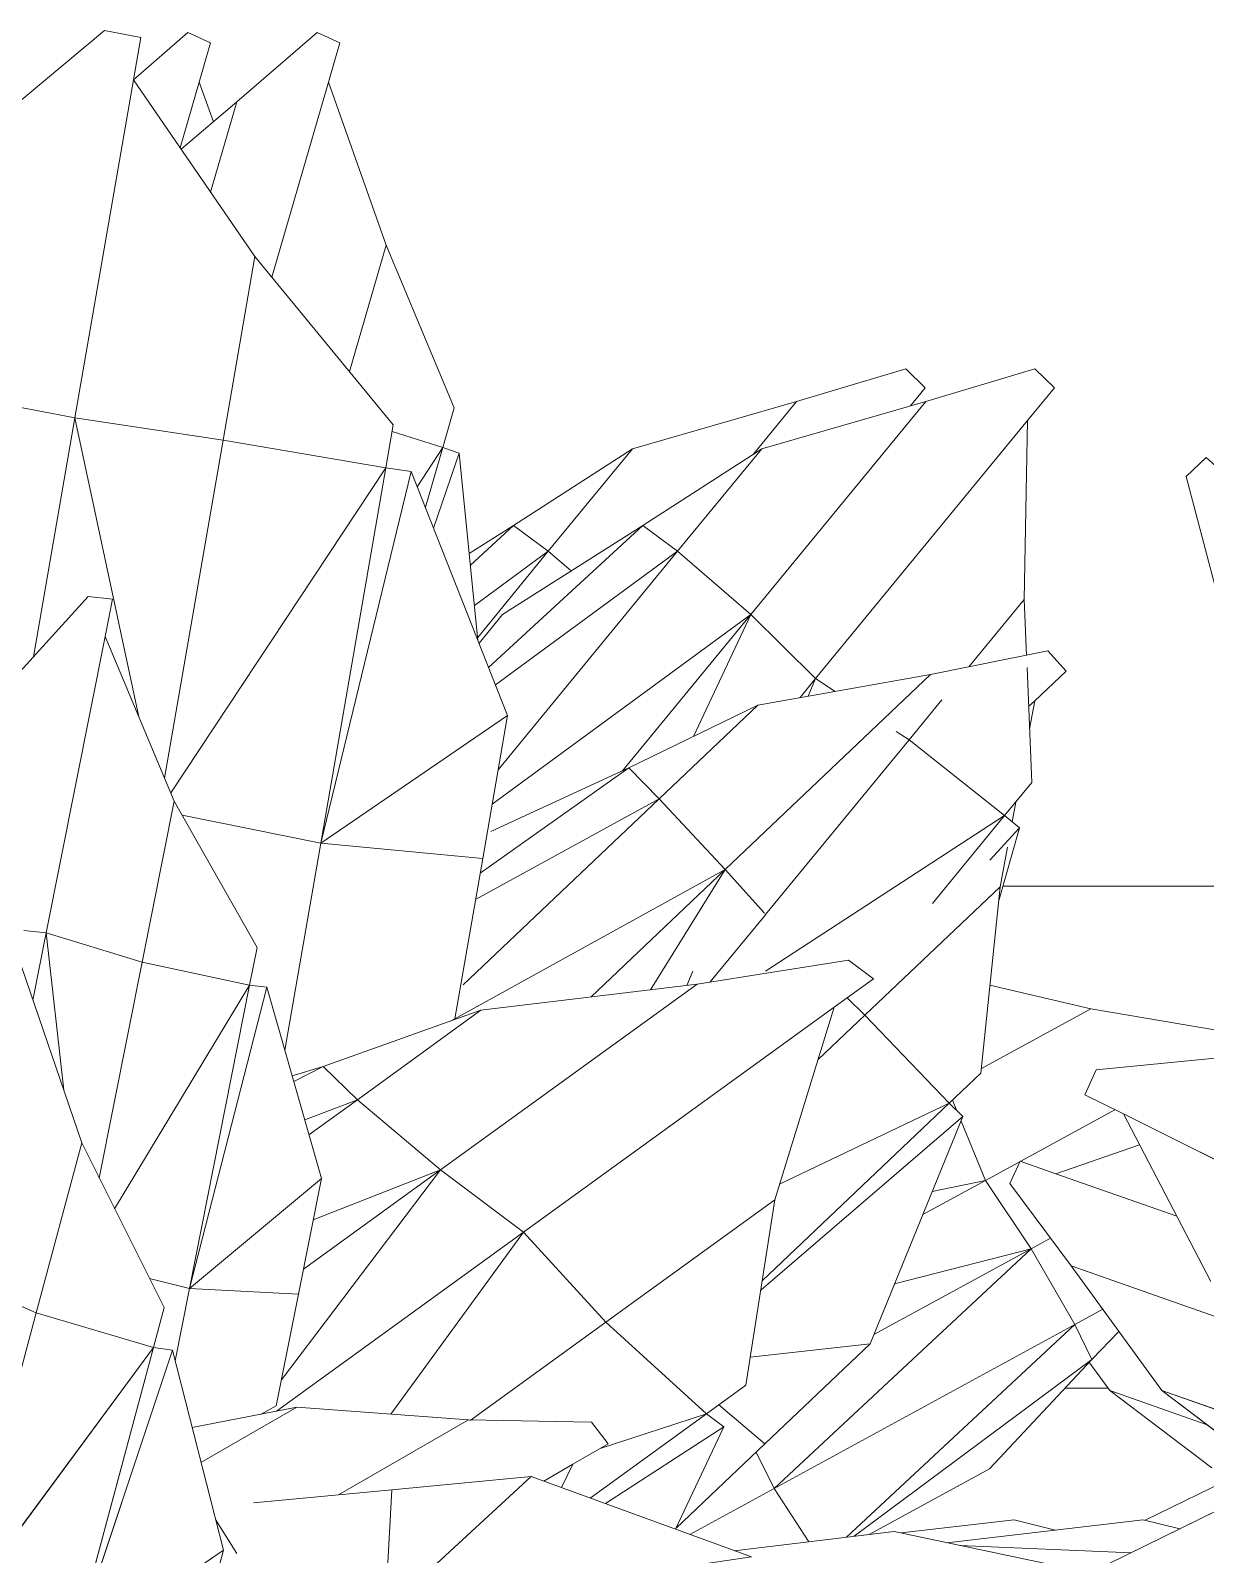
# Model space of a CAD drawing. Header units: inches. Extents: x 1 to 4284, y -575 to 745.
# Drawn here: x 1653.32 to 1661.99, y 185.24 to 196.48 of the extents above; entities that cross this region are included whole.
import ezdxf

# ---------------------------------------------------------------- set-up
doc = ezdxf.new("R2010")
doc.units = ezdxf.units.IN
doc.header["$MEASUREMENT"] = 0
doc.layers.add('Plant-hosta', color=7, linetype='Continuous', lineweight=9)
doc.layers.add('Q-CASE', color=31, linetype='Continuous', lineweight=9)

# ---------------------------------------------------------------- blocks, each defined once
blk = doc.blocks.new('BENCH _ PLANTER - BENCH _ PLANTER-2440482-New Construction - Tel_Data_Elec Plan')
at = {"layer": 'Q-CASE', "lineweight": 13}
blk.add_line((-509.732, 186.472), (-509.415, 186.472), dxfattribs=at)
blk = doc.blocks.new('Untitled_dwg-V23-New Construction - Tel_Data_Elec Plan')
at = {"layer": 'Plant-hosta'}
for p, q in [((9.946, -2.715), (10.78, -2.811)), ((10.78, -2.811), (9.946, -2.715)), ((11.085, -2.736), (10.78, -2.811)), ((11.085, -2.736), (10.78, -2.811)), ((6.823, -9.319), (7.344, -9.954)), ((7.344, -9.954), (6.823, -9.319)), ((6.8, -9.555), (7.344, -9.954)), ((7.344, -9.954), (6.8, -9.555)), ((6.77, -9.852), (7.088, -10.144)), ((7.512, -9.809), (7.344, -9.954)), ((7.512, -9.809), (7.344, -9.954)), ((7.088, -10.144), (6.761, -9.937)), ((6.761, -9.937), (7.088, -10.144)), ((7.344, -9.954), (7.088, -10.144)), ((7.088, -10.144), (7.344, -9.954)), ((7.966, -10.711), (7.344, -9.954)), ((7.966, -10.711), (7.088, -10.144)), ((9.176, -11.06), (8.856, -10.669)), ((9.176, -11.06), (7.966, -10.711)), ((9.176, -11.06), (7.966, -10.711)), ((9.176, -11.06), (9.981, -11.3)), ((10.016, -11.027), (10.124, -11.159)), ((9.981, -11.3), (10.124, -11.159)), ((4.628, -12.93), (4.769, -13.415)), ((4.769, -13.415), (4.873, -13.121)), ((4.873, -13.121), (4.769, -13.415)), ((4.284, -13.432), (4.685, -13.779)), ((4.769, -13.415), (4.853, -13.704)), ((4.685, -13.779), (4.853, -13.704))]:
    blk.add_line(p, q, dxfattribs=at)
at = {"layer": 'Plant-hosta', "flags": 128}
for points in [[(7.344, -9.954), (7.966, -10.711), (7.088, -10.144), (6.77, -9.852)], [(8.856, -10.669), (9.176, -11.06), (9.981, -11.3), (10.124, -11.159), (10.016, -11.027)], [(4.284, -13.432), (4.685, -13.779), (4.853, -13.704), (4.769, -13.415), (4.628, -12.93)]]:
    blk.add_lwpolyline(points, dxfattribs=at)
blk = doc.blocks.new('Untitled_dwg-V26-New Construction - Tel_Data_Elec Plan')
at = {"layer": 'Plant-hosta'}
for p, q in [((-9.986, -3.208), (-10.8, -2.808)), ((-9.986, -3.208), (-10.8, -2.808)), ((-10.309, -3.195), (-11.061, -3.765)), ((-10.344, -3.513), (-11.061, -3.765)), ((-11.215, -3.977), (-11.061, -3.765)), ((-11.215, -3.977), (-11.061, -3.765)), ((-10.285, -9.695), (-10.497, -10.507)), ((-10.351, -10.646), (-10.497, -10.507))]:
    blk.add_line(p, q, dxfattribs=at)
at = {"layer": 'Plant-hosta', "flags": 128}
for points in [[(-10.344, -3.513), (-11.061, -3.765), (-10.309, -3.195)], [(-9.792, -9.26), (-10.285, -9.695), (-10.497, -10.507), (-10.351, -10.646), (-10.118, -10.44)]]:
    blk.add_lwpolyline(points, dxfattribs=at)
blk = doc.blocks.new('Untitled_dwg-V27-New Construction - Tel_Data_Elec Plan')
at = {"layer": 'Plant-hosta'}
for p, q in [((-9.986, -3.208), (-11.454, -2.487)), ((-10.309, -3.195), (-11.061, -3.765)), ((-10.239, -3.476), (-11.061, -3.765)), ((-11.73, -4.684), (-11.061, -3.765)), ((-11.73, -4.684), (-11.061, -3.765)), ((-11.73, -4.684), (-10.577, -4.278)), ((-10.577, -4.278), (-11.73, -4.684)), ((-11.345, -5.805), (-10.699, -4.569)), ((-10.699, -4.569), (-11.345, -5.805)), ((-11.73, -4.684), (-12.183, -5.292)), ((-9.081, -4.677), (-11.345, -5.805)), ((-10.951, -5.05), (-11.843, -5.364)), ((-12.107, -5.457), (-12.183, -5.292)), ((-12.107, -5.457), (-11.843, -5.364)), ((-11.843, -5.364), (-11.225, -5.576)), ((-11.225, -5.576), (-11.843, -5.364)), ((-11.345, -5.805), (-11.63, -5.947)), ((-11.545, -6.129), (-11.63, -5.947)), ((-11.545, -6.129), (-10.668, -6.216))]:
    blk.add_line(p, q, dxfattribs=at)
at = {"layer": 'Plant-hosta', "flags": 128}
for points in [[(-9.986, -3.208), (-11.454, -2.487), (-9.494, -2.479)], [(-10.239, -3.476), (-11.061, -3.765), (-10.309, -3.195)], [(-11.73, -4.684), (-12.183, -5.292), (-12.107, -5.457), (-11.843, -5.364), (-10.951, -5.05)], [(-8.798, -5.284), (-10.668, -6.216), (-11.545, -6.129), (-11.63, -5.947), (-11.345, -5.805), (-9.081, -4.677)]]:
    blk.add_lwpolyline(points, dxfattribs=at)
blk = doc.blocks.new('Untitled_dwg-V29-New Construction - Tel_Data_Elec Plan')
at = {"layer": 'Plant-hosta'}
for p, q in [((3.764, -1.727), (3.994, -2.588)), ((2.871, -1.818), (3.478, -4.083)), ((2.871, -1.818), (3.994, -2.588)), ((2.871, -1.818), (3.618, -4.062)), ((2.015, -2.102), (3.478, -4.083)), ((2.015, -2.102), (2.614, -4.337)), ((5.188, -2.139), (5.236, -3.034)), ((5.188, -2.139), (6.264, -3.132)), ((4.094, -2.563), (3.936, -2.815)), ((4.094, -2.563), (3.936, -2.815)), ((6.264, -3.132), (7.889, -2.538)), ((7.762, -2.584), (8.942, -2.725)), ((8.942, -2.725), (7.762, -2.584)), ((10.083, -2.484), (8.942, -2.725)), ((10.083, -2.484), (8.942, -2.725)), ((9.427, -2.623), (10.693, -2.569)), ((9.427, -2.623), (10.693, -2.569)), ((3.994, -2.588), (3.618, -4.062)), ((8.056, -3.043), (8.314, -2.65)), ((8.59, -2.683), (10.276, -4.253)), ((10.276, -4.253), (8.59, -2.683)), ((8.646, -2.69), (10.401, -3.993)), ((9.33, -2.643), (10.78, -2.811)), ((10.78, -2.811), (9.33, -2.643)), ((7.329, -2.742), (7.686, -3.497)), ((7.333, -2.75), (7.987, -3.371)), ((7.434, -2.704), (8.056, -3.043)), ((8.056, -3.043), (7.434, -2.704)), ((8.758, -2.703), (9.645, -3.187)), ((8.758, -2.703), (9.645, -3.187)), ((11.05, -2.745), (10.78, -2.811)), ((11.05, -2.745), (10.78, -2.811)), ((4.217, -2.937), (5.236, -3.034)), ((4.217, -2.937), (5.236, -3.034)), ((5.802, -3.55), (4.844, -2.996)), ((5.236, -3.034), (6.264, -3.132)), ((6.264, -3.132), (5.236, -3.034)), ((6.699, -2.972), (7.557, -3.593)), ((6.699, -2.972), (7.557, -3.593)), ((6.812, -2.931), (7.686, -3.497)), ((6.358, -3.097), (6.572, -3.221)), ((6.572, -3.221), (6.488, -3.05)), ((6.488, -3.05), (6.572, -3.221)), ((7.924, -3.311), (8.056, -3.043)), ((7.924, -3.311), (8.056, -3.043)), ((9.953, -4.811), (8.056, -3.043)), ((8.056, -3.043), (10.276, -4.253)), ((8.056, -3.043), (9.953, -4.811)), ((4.537, -3.643), (3.829, -3.235)), ((6.572, -3.221), (6.833, -3.371)), ((10.401, -3.993), (9.645, -3.187)), ((9.645, -3.187), (10.401, -3.993)), ((6.71, -3.532), (6.833, -3.371)), ((6.773, -3.337), (7.557, -3.593)), ((7.557, -3.593), (6.773, -3.337)), ((7.649, -3.66), (7.987, -3.371)), ((7.987, -3.371), (8.765, -4.109)), ((4.537, -3.643), (3.763, -3.493)), ((4.273, -3.592), (4.384, -3.652)), ((5.802, -3.55), (4.537, -3.643)), ((5.802, -3.55), (4.537, -3.643)), ((5.229, -3.592), (6.207, -4.932)), ((6.207, -4.932), (5.229, -3.592)), ((5.802, -3.55), (6.71, -3.532)), ((5.814, -3.545), (6.816, -4.27)), ((5.814, -3.545), (6.816, -4.27)), ((7.557, -3.593), (6.816, -4.27)), ((7.557, -3.593), (7.686, -3.497)), ((7.557, -3.593), (7.686, -3.497)), ((7.557, -3.593), (7.849, -3.805)), ((4.384, -3.652), (4.548, -4.477)), ((6.207, -4.932), (4.386, -3.614)), ((4.386, -3.614), (6.207, -4.932)), ((8.062, -5.172), (7.849, -3.805)), ((8.062, -5.172), (7.849, -3.805)), ((4.422, -3.843), (5.595, -5.392)), ((3.638, -3.985), (3.743, -4.517)), ((3.638, -3.985), (3.743, -4.517)), ((7.881, -4.012), (8.765, -4.109)), ((10.401, -3.993), (10.276, -4.253)), ((10.401, -3.993), (10.276, -4.253)), ((10.599, -4.201), (10.401, -3.993)), ((3.478, -4.083), (2.614, -4.337)), ((3.478, -4.083), (3.618, -4.062)), ((3.478, -4.083), (3.618, -4.062)), ((3.478, -4.083), (3.557, -4.378)), ((8.765, -4.109), (9.449, -5.785)), ((6.207, -4.932), (6.816, -4.27)), ((6.816, -4.27), (6.207, -4.932)), ((8.062, -5.172), (6.816, -4.27)), ((6.816, -4.27), (8.062, -5.172)), ((9.953, -4.811), (8.793, -4.178)), ((9.953, -4.811), (8.793, -4.178)), ((9.953, -4.811), (10.276, -4.253)), ((9.953, -4.811), (10.276, -4.253)), ((10.481, -4.365), (10.276, -4.253)), ((10.276, -4.253), (10.481, -4.365)), ((1.857, -4.672), (2.614, -4.337)), ((2.95, -5.591), (2.614, -4.337)), ((2.95, -5.591), (3.557, -4.378)), ((3.743, -4.517), (4.548, -4.477)), ((3.743, -4.517), (4.548, -4.477)), ((4.548, -4.477), (4.717, -5.328)), ((3.45, -4.592), (3.743, -4.517)), ((3.743, -4.517), (3.45, -4.592)), ((3.743, -4.517), (4.188, -6.754)), ((3.743, -4.517), (4.717, -5.328)), ((3.743, -4.517), (4.314, -6.741)), ((7.958, -4.506), (9.449, -5.785)), ((7.969, -4.575), (9.348, -5.884)), ((7.969, -4.575), (9.348, -5.884)), ((8.945, -4.551), (9.953, -4.811)), ((8.945, -4.551), (9.953, -4.811)), ((5.595, -5.392), (4.584, -4.66)), ((9.616, -5.315), (9.953, -4.811)), ((9.953, -4.811), (10.096, -4.888)), ((9.953, -4.811), (10.096, -4.888)), ((6.207, -4.932), (5.595, -5.392)), ((5.595, -5.392), (6.207, -4.932)), ((6.207, -4.932), (8.5, -6.592)), ((5.595, -5.392), (4.657, -5.023)), ((3.192, -5.106), (4.188, -6.754)), ((3.192, -5.106), (4.188, -6.754)), ((9.616, -5.315), (9.154, -5.064)), ((9.616, -5.315), (9.154, -5.064)), ((8.5, -6.592), (8.062, -5.172)), ((8.062, -5.172), (8.5, -6.592)), ((9.223, -5.232), (9.616, -5.315)), ((3.079, -5.332), (3.396, -6.924)), ((4.717, -5.328), (4.314, -6.741)), ((5.595, -5.392), (4.983, -5.91)), ((7.489, -6.763), (5.595, -5.392)), ((8.097, -5.286), (9.348, -5.884)), ((9.348, -5.884), (8.097, -5.286)), ((9.616, -5.315), (9.436, -5.752)), ((9.436, -5.752), (9.616, -5.315)), ((9.616, -5.315), (10.571, -5.836)), ((10.571, -5.836), (9.616, -5.315)), ((2.475, -6.979), (2.95, -5.591)), ((2.95, -5.591), (2.475, -6.979)), ((4.625, -5.651), (4.983, -5.91)), ((4.625, -5.651), (4.983, -5.91)), ((4.594, -5.761), (4.983, -5.91)), ((9.348, -5.884), (9.449, -5.785)), ((9.348, -5.884), (9.449, -5.785)), ((9.404, -5.829), (9.372, -5.906)), ((9.372, -5.906), (9.404, -5.829)), ((4.983, -5.91), (4.729, -6.156)), ((5.894, -6.57), (4.983, -5.91)), ((9.348, -5.884), (8.726, -6.533)), ((9.348, -5.884), (9.582, -6.106)), ((9.582, -6.106), (9.348, -5.884)), ((2.817, -5.98), (2.688, -7.14)), ((4.513, -6.044), (4.729, -6.156)), ((4.729, -6.156), (4.501, -6.086)), ((5.894, -6.57), (4.729, -6.156)), ((9.723, -7.48), (9.582, -6.106)), ((9.586, -6.14), (10.394, -6.581)), ((9.586, -6.14), (10.394, -6.581)), ((4.447, -6.275), (4.712, -7.801)), ((4.447, -6.275), (4.712, -7.801)), ((8.381, -6.207), (8.726, -6.533)), ((8.381, -6.207), (8.726, -6.533)), ((11.568, -6.38), (10.394, -6.581)), ((10.394, -6.581), (11.568, -6.38)), ((7.696, -7.607), (5.675, -6.492)), ((5.675, -6.492), (7.696, -7.607)), ((5.702, -6.507), (5.907, -7.689)), ((5.702, -6.507), (5.907, -7.689)), ((7.489, -6.763), (5.894, -6.57)), ((7.489, -6.763), (5.894, -6.57)), ((8.5, -6.592), (8.789, -6.801)), ((8.596, -6.662), (8.726, -6.533)), ((8.726, -6.533), (8.596, -6.662)), ((9.723, -7.48), (8.726, -6.533)), ((9.649, -6.754), (10.394, -6.581)), ((10.394, -6.581), (9.649, -6.754)), ((2.589, -6.644), (2.688, -7.14)), ((4.188, -6.754), (4.314, -6.741)), ((4.188, -6.754), (4.314, -6.741)), ((7.696, -7.607), (6.706, -6.668)), ((7.696, -7.607), (6.706, -6.668)), ((7.146, -6.721), (7.696, -7.607)), ((7.146, -6.721), (7.696, -7.607)), ((4.188, -6.754), (3.396, -6.924)), ((4.188, -6.754), (4.243, -7.033)), ((5.763, -6.758), (7.208, -8.128)), ((7.208, -8.128), (5.763, -6.758)), ((7.414, -6.753), (7.457, -6.857)), ((7.457, -6.857), (7.414, -6.753)), ((7.489, -6.763), (8.605, -6.939)), ((7.585, -6.778), (7.992, -7.273)), ((7.992, -7.273), (7.585, -6.778)), ((8.605, -6.939), (8.789, -6.801)), ((2.688, -7.14), (3.396, -6.924)), ((3.632, -8.112), (3.396, -6.924)), ((7.993, -6.857), (9.757, -8.005)), ((7.993, -6.857), (9.757, -8.005)), ((3.632, -8.112), (4.243, -7.033)), ((2.688, -7.14), (2.523, -7.158)), ((2.688, -7.14), (2.523, -7.158)), ((2.688, -7.14), (3.122, -9.325)), ((7.986, -7.286), (7.696, -7.607)), ((7.696, -7.607), (7.986, -7.286)), ((7.994, -7.276), (9.052, -8.565)), ((9.052, -8.565), (7.994, -7.276)), ((5.855, -7.387), (7.208, -8.128)), ((7.208, -8.128), (5.855, -7.387)), ((9.224, -7.356), (9.757, -8.005)), ((9.224, -7.356), (9.757, -8.005)), ((9.712, -7.37), (9.866, -7.916)), ((9.778, -7.773), (9.723, -7.48)), ((9.723, -7.48), (9.778, -7.773)), ((6.985, -8.357), (5.888, -7.58)), ((6.985, -8.357), (5.888, -7.58)), ((7.696, -7.607), (7.208, -8.128)), ((7.696, -7.607), (7.208, -8.128)), ((9.211, -9.045), (7.696, -7.607)), ((4.712, -7.801), (5.907, -7.689)), ((5.907, -7.689), (6.09, -8.744)), ((9.649, -7.677), (9.866, -7.916)), ((3.691, -8.008), (4.712, -7.801)), ((4.712, -7.801), (5.192, -10.57)), ((4.712, -7.801), (6.09, -8.744)), ((4.712, -7.801), (5.38, -10.543)), ((6.985, -8.357), (5.966, -7.888)), ((9.757, -8.005), (9.866, -7.916)), ((9.757, -8.005), (9.866, -7.916)), ((9.84, -8.105), (9.813, -7.96)), ((9.813, -7.96), (9.84, -8.105)), ((7.884, -9.487), (5.977, -8.09)), ((5.977, -8.09), (7.884, -9.487)), ((9.757, -8.005), (9.052, -8.565)), ((9.757, -8.005), (9.052, -8.565)), ((9.757, -8.005), (9.957, -8.248)), ((9.957, -8.248), (9.757, -8.005)), ((3.122, -9.325), (3.632, -8.112)), ((3.632, -8.112), (3.122, -9.325)), ((3.606, -8.174), (5.192, -10.57)), ((3.606, -8.174), (5.192, -10.57)), ((7.208, -8.128), (6.985, -8.357)), ((7.937, -8.82), (7.208, -8.128)), ((3.56, -8.282), (3.992, -10.773)), ((3.992, -10.773), (3.56, -8.282)), ((9.923, -9.098), (9.957, -8.248)), ((9.923, -9.098), (9.957, -8.248)), ((6.02, -8.342), (7.344, -9.954)), ((7.344, -9.954), (6.02, -8.342)), ((7.884, -9.487), (6.939, -8.336)), ((7.884, -9.487), (6.939, -8.336)), ((7.937, -8.82), (6.985, -8.357)), ((7.461, -8.589), (7.884, -9.487)), ((7.461, -8.589), (7.884, -9.487)), ((8.958, -8.626), (9.052, -8.565)), ((8.958, -8.626), (9.052, -8.565)), ((9.295, -8.86), (9.052, -8.565)), ((9.052, -8.565), (9.295, -8.86)), ((9.979, -8.851), (9.941, -8.646)), ((9.941, -8.646), (9.979, -8.851)), ((3.371, -8.733), (2.898, -10.938)), ((6.09, -8.744), (5.38, -10.543)), ((9.211, -9.045), (7.937, -8.82)), ((9.211, -9.045), (7.937, -8.82)), ((8.363, -9.015), (8.249, -8.875)), ((9.934, -8.809), (9.979, -8.851)), ((9.979, -8.851), (10.21, -9.07)), ((6.001, -8.969), (7.344, -9.954)), ((7.344, -9.954), (6.001, -8.969)), ((8.309, -8.886), (8.363, -9.015)), ((8.363, -9.015), (8.507, -8.921)), ((8.363, -9.015), (8.507, -8.921)), ((2.445, -9.013), (2.996, -9.621)), ((5.95, -9.098), (7.088, -10.144)), ((8.363, -9.015), (7.884, -9.487)), ((8.363, -9.015), (9.927, -10.919)), ((9.211, -9.045), (10.076, -9.219)), ((9.902, -9.599), (9.494, -9.102)), ((10.076, -9.219), (10.21, -9.07)), ((2.593, -9.176), (2.898, -10.938)), ((9.902, -9.599), (9.919, -9.188)), ((3.122, -9.325), (3.176, -9.6)), ((5.872, -9.297), (5.733, -10.679)), ((5.88, -9.277), (6.053, -9.489)), ((5.88, -9.277), (6.053, -9.489)), ((7.088, -10.144), (6.053, -9.489)), ((6.053, -9.489), (7.088, -10.144)), ((7.884, -9.487), (7.344, -9.954)), ((7.884, -9.487), (7.344, -9.954)), ((9.176, -11.06), (7.884, -9.487)), ((2.996, -9.621), (3.176, -9.6)), ((9.927, -10.919), (9.902, -9.599)), ((9.902, -9.599), (9.927, -10.919)), ((7.344, -9.954), (7.088, -10.144)), ((7.088, -10.144), (7.344, -9.954)), ((7.966, -10.711), (7.344, -9.954)), ((5.545, -10.125), (5.733, -10.679)), ((7.966, -10.711), (7.088, -10.144)), ((5.484, -10.279), (5.612, -10.719)), ((5.484, -10.279), (5.612, -10.719)), ((5.424, -10.43), (5.612, -10.719)), ((5.612, -10.719), (5.424, -10.43)), ((5.192, -10.57), (5.38, -10.543)), ((5.192, -10.57), (5.38, -10.543)), ((5.192, -10.57), (3.992, -10.773)), ((5.192, -10.57), (5.247, -10.888)), ((2.898, -10.938), (3.992, -10.773)), ((2.898, -10.938), (3.992, -10.773)), ((4.227, -12.128), (3.992, -10.773)), ((5.612, -10.719), (5.238, -10.838)), ((5.612, -10.719), (5.238, -10.838)), ((5.612, -10.719), (5.733, -10.679)), ((5.612, -10.719), (5.733, -10.679)), ((5.612, -10.719), (5.697, -11.011)), ((5.697, -11.011), (5.612, -10.719)), ((9.176, -11.06), (7.966, -10.711)), ((9.176, -11.06), (7.966, -10.711)), ((4.227, -12.128), (5.247, -10.888)), ((2.898, -10.938), (2.009, -11.109)), ((2.898, -10.938), (2.009, -11.109)), ((2.898, -10.938), (3.33, -13.43)), ((5.194, -12.213), (5.697, -11.011)), ((9.927, -10.919), (10.124, -11.159)), ((9.176, -11.06), (9.981, -11.3)), ((9.981, -11.3), (10.124, -11.159)), ((5.194, -12.213), (4.924, -11.281)), ((4.352, -11.977), (4.769, -13.415)), ((3.33, -13.43), (4.227, -12.128)), ((4.227, -12.128), (3.33, -13.43)), ((4.769, -13.415), (5.194, -12.213)), ((5.194, -12.213), (4.769, -13.415)), ((4.093, -13.268), (3.9, -12.603)), ((3.9, -12.603), (4.093, -13.268)), ((4.093, -13.268), (3.682, -12.92)), ((4.093, -13.268), (3.682, -12.92)), ((2.366, -13.167), (3.118, -13.795)), ((4.093, -13.268), (4.685, -13.779)), ((3.33, -13.43), (3.384, -13.744)), ((4.769, -13.415), (4.853, -13.704)), ((4.685, -13.779), (4.853, -13.704)), ((3.118, -13.795), (3.384, -13.744))]:
    blk.add_line(p, q, dxfattribs=at)
at = {"layer": 'Plant-hosta', "flags": 128}
for points in [[(3.764, -1.727), (3.994, -2.588), (2.871, -1.818)], [(3.994, -2.588), (3.618, -4.062), (2.871, -1.818), (3.478, -4.083)], [(1.857, -4.672), (2.614, -4.337), (2.015, -2.102), (1.307, -2.619), (1.857, -4.672), (2.015, -2.102), (3.478, -4.083)], [(5.236, -3.034), (5.188, -2.139), (6.264, -3.132), (7.889, -2.538), (5.188, -2.139), (7.89, -2.396)], [(8.314, -2.65), (8.056, -3.043), (10.276, -4.253)], [(10.599, -4.201), (10.401, -3.993), (8.646, -2.69)], [(7.329, -2.742), (7.686, -3.497), (6.812, -2.931)], [(7.649, -3.66), (7.987, -3.371), (7.333, -2.75)], [(4.844, -2.996), (5.802, -3.55), (6.71, -3.532), (6.833, -3.371), (6.572, -3.221), (6.358, -3.097)], [(3.829, -3.235), (4.537, -3.643), (3.763, -3.493)], [(7.987, -3.371), (8.765, -4.109), (7.881, -4.012)], [(4.548, -4.477), (4.384, -3.652), (4.273, -3.592)], [(7.849, -3.805), (7.557, -3.593), (6.816, -4.27)], [(4.422, -3.843), (5.595, -5.392), (4.983, -5.91), (4.594, -5.761)], [(3.557, -4.378), (3.478, -4.083), (2.614, -4.337)], [(8.765, -4.109), (9.449, -5.785), (7.958, -4.506)], [(2.614, -4.337), (2.95, -5.591), (3.557, -4.378)], [(4.548, -4.477), (4.717, -5.328), (3.743, -4.517)], [(4.717, -5.328), (4.314, -6.741), (3.743, -4.517), (4.188, -6.754)], [(4.657, -5.023), (5.595, -5.392), (4.584, -4.66)], [(9.223, -5.232), (9.616, -5.315), (9.953, -4.811)], [(6.207, -4.932), (8.5, -6.592), (8.789, -6.801), (8.605, -6.939), (7.489, -6.763), (5.595, -5.392)], [(2.688, -7.14), (3.396, -6.924), (3.079, -5.332)], [(4.983, -5.91), (5.894, -6.57), (4.729, -6.156), (4.501, -6.086)], [(4.513, -6.044), (4.729, -6.156), (4.983, -5.91)], [(9.348, -5.884), (8.726, -6.533), (9.723, -7.48), (9.582, -6.106)], [(2.589, -6.644), (2.688, -7.14), (2.817, -5.98)], [(4.243, -7.033), (4.188, -6.754), (3.396, -6.924)], [(3.396, -6.924), (3.632, -8.112), (4.243, -7.033)], [(2.242, -7.19), (2.087, -7.208), (2.445, -9.013), (2.996, -9.621), (3.176, -9.6), (3.122, -9.325), (2.688, -7.14)], [(9.712, -7.37), (9.866, -7.916), (9.649, -7.677)], [(9.934, -8.809), (9.979, -8.851), (10.21, -9.07), (10.076, -9.219), (9.211, -9.045), (7.696, -7.607)], [(5.907, -7.689), (4.712, -7.801), (3.691, -8.008)], [(4.712, -7.801), (6.09, -8.744), (5.907, -7.689)], [(6.09, -8.744), (5.38, -10.543), (4.712, -7.801), (5.192, -10.57)], [(5.966, -7.888), (6.985, -8.357), (7.208, -8.128), (7.937, -8.82), (6.985, -8.357)], [(3.371, -8.733), (2.898, -10.938), (2.593, -9.176)], [(8.249, -8.875), (8.363, -9.015), (8.309, -8.886)], [(7.344, -9.954), (7.966, -10.711), (7.088, -10.144), (5.95, -9.098)], [(8.363, -9.015), (7.884, -9.487), (9.176, -11.06), (9.981, -11.3), (10.124, -11.159), (9.927, -10.919), (8.363, -9.015)], [(9.494, -9.102), (9.902, -9.599), (9.919, -9.188)], [(5.872, -9.297), (5.733, -10.679), (5.545, -10.125)], [(2.009, -11.109), (2.366, -13.167), (3.118, -13.795), (3.384, -13.744), (3.33, -13.43), (2.898, -10.938)], [(4.924, -11.281), (5.194, -12.213), (5.697, -11.011)], [(4.093, -13.268), (4.685, -13.779), (4.853, -13.704), (4.769, -13.415), (4.352, -11.977)]]:
    blk.add_lwpolyline(points, dxfattribs=at)
blk.add_lwpolyline([(5.247, -10.888), (5.192, -10.57), (3.992, -10.773), (4.227, -12.128)], close=True, dxfattribs=at)
blk = doc.blocks.new('trickle 2 - trickle 2-2542661-New Construction - Tel_Data_Elec Plan')
at = {"layer": 'Q-CASE', "lineweight": 13}
blk.add_line((-510.192, 190.173), (-507.731, 190.173), dxfattribs=at)

msp = doc.modelspace()

# ---------------------------------------------------------------- block references
at = {"layer": 'Plant-hosta', "extrusion": (0, 0, -1), "zscale": -1, "rotation": 180}
for name, p in [('Untitled_dwg-V23-New Construction - Tel_Data_Elec Plan', (-1649.798, 182.689)), ('Untitled_dwg-V29-New Construction - Tel_Data_Elec Plan', (-1650.751, 182.689)), ('Untitled_dwg-V27-New Construction - Tel_Data_Elec Plan', (-1672.729, 182.689)), ('Untitled_dwg-V26-New Construction - Tel_Data_Elec Plan', (-1672.345, 182.689))]:
    msp.add_blockref(name, p, dxfattribs=at)
at = {"layer": 'Q-CASE', "lineweight": 13}
for name in ['trickle 2 - trickle 2-2542661-New Construction - Tel_Data_Elec Plan', 'BENCH _ PLANTER - BENCH _ PLANTER-2440482-New Construction - Tel_Data_Elec Plan']:
    msp.add_blockref(name, (2170.687, 0), dxfattribs=at)

doc.saveas('drawing.dxf')
